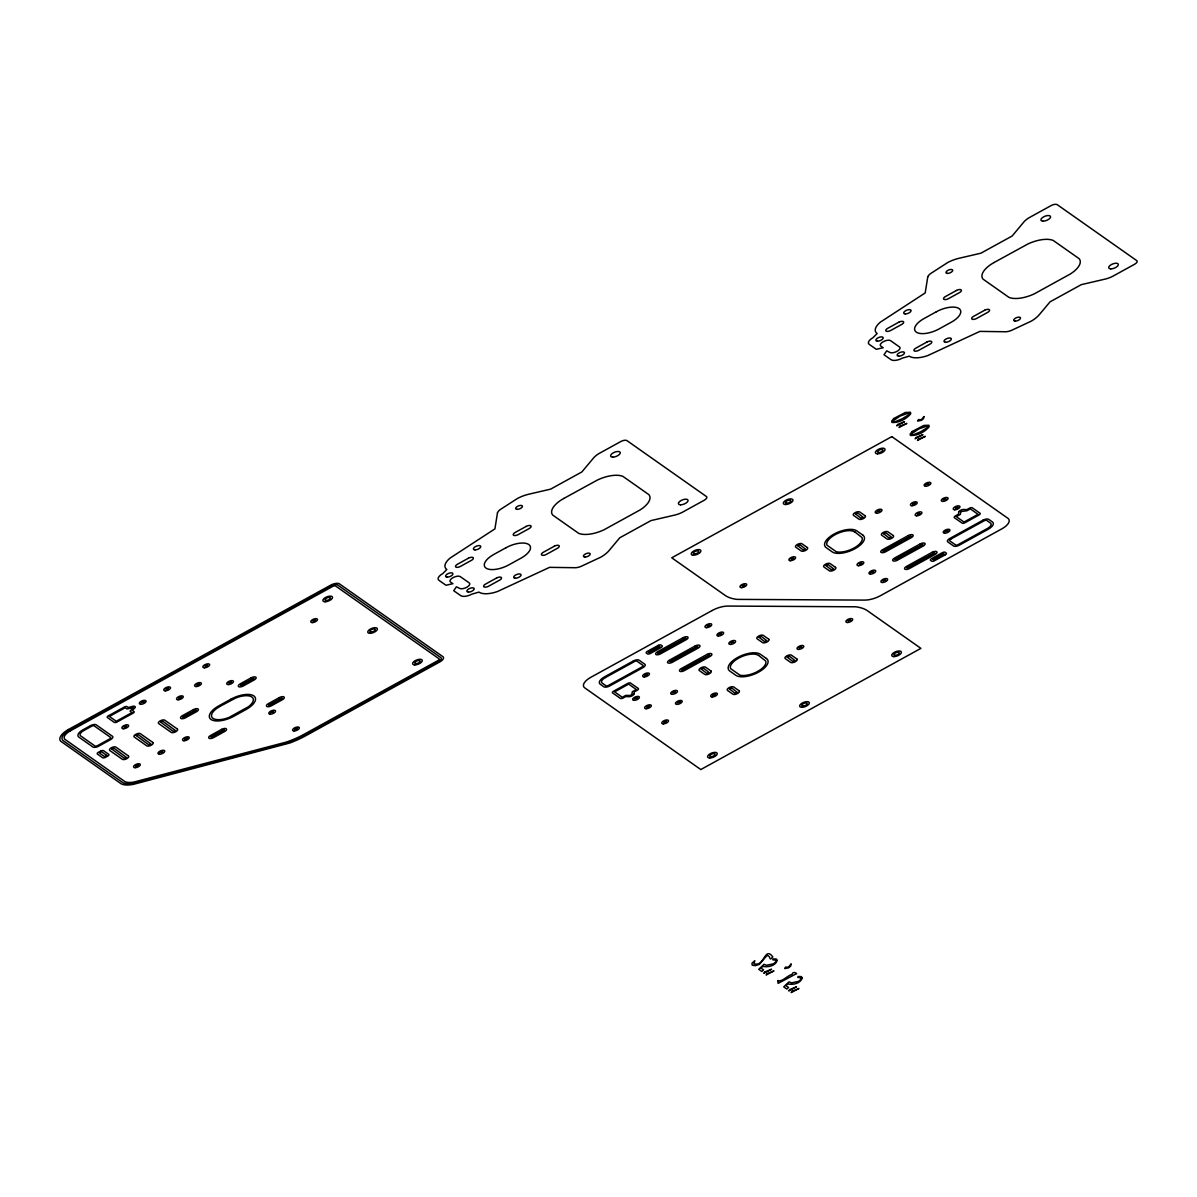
<?xml version="1.0" encoding="UTF-8"?>
<svg xmlns="http://www.w3.org/2000/svg" width="1197" height="1197" viewBox="0 0 1197 1197"><rect width="100%" height="100%" fill="white"/><g stroke="black" fill="none" stroke-linecap="round" stroke-linejoin="round"><path stroke-width="1.5" d="M648.355 652.021L659.038 646.141L660.131 646.889L649.447 652.784L648.34 652.051M777.885 980.567L778.095 983.365L795.87 973.984C798.773 974.403 792.863 970.124 792.07 974.358C787.746 975.256 781.85 982.498 777.885 980.567M892.902 421.015L893.935 422.212L902.059 418.875L908.119 415.164L909.615 412.741L900.129 416.032L892.902 421.015M911.336 433.987L912.383 435.184L920.493 431.848L926.568 428.137L928.049 425.713L918.578 429.02L911.336 433.987M497.473 512.87L494.915 528.879L450.177 558.011A19.736 8.678 -21.6 0 0 446.825 569.488L442.785 573.558A8.873 3.905 -21.6 0 0 438.925 580.291L445.987 585.258L452.9 583.687L450.506 582.011A5.761 2.529 -21.6 0 1 453.02 577.642A5.761 2.529 -21.6 0 1 460.291 576.625L469.224 582.909A5.761 2.529 -21.6 0 1 466.725 587.278A5.761 2.529 -21.6 0 1 459.453 588.296L456.401 586.814L453.723 590.705L460.785 595.672A8.873 3.905 -21.6 0 0 471.977 594.101L478.98 592.111A19.736 8.678 -21.6 0 0 497.623 591.453L549.588 567.348L575.428 567.722A8.484 3.726 -21.6 0 0 581.742 566.076L600.984 557.069A21.726 9.561 -21.6 0 0 608.989 550.665L619.762 537.782L650.988 520.59L673.821 515.294A15.561 6.853 -21.6 0 0 682.574 512.166L704.3 500.196A4.848 2.125 -21.6 0 0 706.41 496.531L626.989 440.646A4.848 2.125 -21.6 0 0 620.869 441.498L599.158 453.468A15.561 6.853 -21.6 0 0 593.114 458.496L581.862 471.947L550.62 489.139L528.79 494.211A21.726 9.561 -21.6 0 0 517.583 498.386L500.87 509.159A8.484 3.726 -21.6 0 0 497.473 512.87M927.765 276.911L925.206 292.921L880.438 322.098A19.736 8.678 -21.6 0 0 877.117 333.529L873.077 337.614A8.873 3.905 -21.6 0 0 869.217 344.347L876.279 349.3L883.191 347.743L880.797 346.068A5.761 2.529 -21.6 0 1 883.311 341.699A5.761 2.529 -21.6 0 1 890.583 340.681L899.516 346.965A5.761 2.529 -21.6 0 1 897.017 351.334A5.761 2.529 -21.6 0 1 889.745 352.352L886.693 350.856L884.014 354.761L891.077 359.713A8.873 3.905 -21.6 0 0 902.269 358.157L909.271 356.167A19.736 8.678 -21.6 0 0 927.914 355.509L979.879 331.389L1005.719 331.764A8.484 3.726 -21.6 0 0 1012.049 330.118L1031.29 321.125A21.726 9.561 -21.6 0 0 1039.28 314.706L1050.053 301.839L1081.295 284.647L1104.113 279.335A15.561 6.853 -21.6 0 0 1112.866 276.223L1134.591 264.253A4.848 2.125 -21.6 0 0 1136.701 260.587L1057.28 204.702A4.848 2.125 -21.6 0 0 1051.161 205.555L1029.45 217.525A15.561 6.853 -21.6 0 0 1023.405 222.537L1012.153 236.004L980.912 253.195L959.081 258.268A21.726 9.561 -21.6 0 0 947.874 262.427L931.161 273.215A8.484 3.726 -21.6 0 0 927.765 276.911M791.037 964.079L790.648 966.114L788.599 967.819L784.753 968.568L785.501 967.131L788.464 967.236L791.037 964.079M923.934 416.571L923.56 418.591L921.51 420.297L917.665 421.045L918.398 419.608L921.376 419.713L923.934 416.571M777.182 960.458C775.402 966.054 767.905 967.49 762.803 966.353L760.978 968.059L763.581 969.899L761.861 971.485L758.748 969.301L764 964.318L766.589 965.276L773.651 963.765L775.91 961.819L775.761 960.248L772.753 959.785L773.157 958.917L776.389 959.006L777.182 960.458M802.17 978.039C800.374 983.635 792.893 985.071 787.791 983.934L785.965 985.655L788.569 987.48L786.848 989.066L783.736 986.882L788.988 981.899L791.576 982.857L798.638 981.345L800.898 979.4L800.748 977.829L797.726 977.365L798.145 976.498L801.377 976.587L802.17 978.039M111.695 748.963L124.174 758.18L126.508 757.447L114.029 748.245L111.695 748.963M124.099 726.908L126.448 726.265L124.099 726.908M133.121 707.816L130.099 711.183L132.014 712.574L116.244 721.267L109.376 716.464L125.161 707.756L126.867 708.908L133.121 707.816M141.545 702.459L143.894 701.816L141.545 702.459M136.144 735.512L148.637 744.714L150.957 743.995L138.478 734.778L136.144 735.512M135.77 765.871L138.119 765.212L135.77 765.871M165.994 688.993L168.343 688.35L165.994 688.993M160.593 722.045L173.086 731.262L175.405 730.529L162.927 721.312L160.593 722.045M178.742 697.956L181.091 697.312L178.742 697.956M160.218 752.404L162.583 751.761L160.218 752.404M182.752 716.883L184.652 717.048L196.218 710.15L182.752 716.883M196.832 684.714L199.211 684.22L196.832 684.714M205.091 665.981L207.44 665.323L205.091 665.981M184.727 738.908L187.091 738.265L184.727 738.908M228.911 682.739L231.275 682.095L228.911 682.739M210.896 736.694L212.797 736.858L224.363 729.961L210.896 736.694M240.507 685.088L242.407 685.253L253.973 678.355L240.507 685.088M268.652 704.898L270.552 705.048L282.118 698.165L268.652 704.898M271.001 712.35L273.35 711.706L271.001 712.35M312.971 620.779L315.35 620.27L312.971 620.779M294.821 729.123L297.185 728.479L294.821 729.123M631.896 694.425L630.28 695.457L625.702 695.397L622.305 697.267L614.57 691.866L628.634 684.115L636.325 689.532L632.315 691.761L631.896 694.425M634.066 693.826L633.886 694.305A3.606 1.586 -21.6 0 1 629.562 696.684L625.702 696.579L623.038 698.06A2.409 1.062 -21.6 0 1 620.42 698.42L612.52 692.868A2.409 1.062 -21.6 0 1 613.433 691.297L627.587 683.487A2.409 1.062 -21.6 0 1 630.295 682.918L638.255 688.425A2.409 1.062 -21.6 0 1 637.223 690.25L634.201 691.911L634.066 693.826M634.889 698.524L637.238 697.881L634.889 698.524M644.899 675.108L647.263 674.465L644.899 675.108M657.856 652.978L659.682 653.128L685.881 638.196L657.856 652.978M646.799 706.918L649.148 706.26L646.799 706.918M669.766 661.357L671.592 661.507L697.791 646.575L669.766 661.357M672.938 692.509L675.303 691.866L672.938 692.509M681.692 669.736L683.517 669.901L709.716 654.954L681.692 669.736M663.991 722.075L666.34 721.417L663.991 722.075M677.682 702.579L680.031 701.921L677.682 702.579M707.203 625.822L709.582 625.328L707.203 625.822M701.277 669.078L706.619 673.268L709.043 672.505L703.701 668.3L701.277 669.078M719.128 634.215L721.477 633.557L719.128 634.215M742.2 585.812L744.549 585.168L742.2 585.812M731.068 642.609L733.417 641.966L731.068 642.609M712.888 695.143L715.237 694.499L712.888 695.143M729.422 688.874L734.763 693.078L737.187 692.315L731.846 688.11L729.422 688.874M759.033 637.268L764.374 641.472L766.798 640.709L761.457 636.505L759.033 637.268M791.097 558.894L793.446 558.236L791.097 558.894M797.696 545.652L803.037 549.857L805.461 549.094L800.12 544.889L797.696 545.652M787.177 657.078L792.519 661.283L794.943 660.52L789.601 656.315L787.177 657.078M825.84 565.463L831.182 569.667L833.606 568.889L828.264 564.7L825.84 565.463M799.237 647.607L801.586 646.949L799.237 647.607M855.451 513.857L860.793 518.062L863.217 517.299L857.875 513.094L855.451 513.857M877.446 511.343L879.825 510.85L877.446 511.343M859.266 563.877L861.616 563.233L859.266 563.877M848.134 620.674L850.498 620.031L848.134 620.674M883.595 533.667L888.937 537.857L891.361 537.094L886.019 532.889L883.595 533.667M871.207 572.286L873.556 571.642L871.207 572.286M882.967 550.889L884.792 551.039L910.992 536.106L882.967 550.889M883.117 580.665L885.481 580.021L883.117 580.665M912.653 503.922L915.002 503.279L912.653 503.922M894.892 559.268L896.718 559.418L922.917 544.485L894.892 559.268M926.343 484.426L928.707 483.768L926.343 484.426M917.381 513.977L919.76 513.483L917.381 513.977M906.802 567.647L908.628 567.797L934.827 552.864L906.802 567.647M943.535 499.583L945.899 499.089L943.535 499.583M945.421 531.378L947.785 530.735L945.421 531.378M955.445 507.962L957.795 507.319L955.445 507.962M958.752 511.852L958.438 514.246L955.43 515.922A2.409 1.062 -21.6 0 0 954.383 517.732L962.343 523.254A2.409 1.062 -21.6 0 0 965.051 522.685L979.206 514.875A2.409 1.062 -21.6 0 0 980.119 513.304L972.218 507.752A2.409 1.062 -21.6 0 0 969.6 508.112L966.937 509.593L963.076 509.473A3.606 1.586 -21.6 0 0 958.752 511.852M960.802 511.568L960.323 514.411L956.313 516.64L964.004 522.042L978.054 514.321L970.378 508.89L966.937 510.76L960.802 511.568M767.082 955.326L759.407 964.363L755.412 965.665L752.27 965.186L751.911 963.316L754.813 960.682L753.93 963.854L756.235 964.094C764.539 964.543 765.137 946.528 772.813 956.882C768.534 961.969 771.526 956.313 767.082 955.326M133.391 709.208L132.493 710.434L133.959 711.467A2.409 1.062 -21.6 0 1 132.912 713.292L116.693 722.18A2.409 1.062 -21.6 0 1 114.224 722.33L107.326 717.467A2.409 1.062 -21.6 0 1 108.224 715.896L124.428 706.978A2.409 1.062 -21.6 0 1 127.032 706.619L128.348 707.532L133.017 706.23A3.606 1.586 -21.6 0 1 135.126 707.711L133.391 709.208M893.755 418.531L891.675 421.179L892.019 422.481C898.977 422.87 906.383 419.115 910.752 413.728L910.423 412.262L905.351 412.471L893.755 418.531M912.204 431.519L910.109 434.152L910.453 435.454C917.426 435.843 924.817 432.102 929.186 426.701L928.857 425.249L923.785 425.444L912.204 431.519M899.994 426.162L899.052 427.494L906.877 423.379L899.994 426.162M918.428 439.134L917.501 440.466L925.311 436.351L918.428 439.134M767.082 973.685L766.155 975.016L773.965 970.902L767.082 973.685M792.07 991.266L791.142 992.597L798.953 988.483L792.07 991.266M897.675 424.501L896.703 425.833L904.498 421.703L897.675 424.501M916.109 437.489L915.136 438.805L922.947 434.691L916.109 437.489M764.763 972.024L763.791 973.356L771.586 969.226L764.763 972.024M789.751 989.605L788.778 990.936L796.574 986.807L789.751 989.605M106.772 755.427L104.588 756.639L99.351 752.973L101.565 751.761L106.772 755.427M219.934 706.41L216.597 708.549A15.711 6.913 -21.6 0 0 212.991 718.395A15.711 6.913 -21.6 0 0 229.136 717.362L248.258 706.843A15.711 6.913 -21.6 0 0 251.864 696.998A15.711 6.913 -21.6 0 0 235.719 698.016L219.934 706.41M932.672 559.164L933.6 560.031L944.283 554.136L943.236 553.388L932.672 559.164M68.364 729.557L66.688 730.559A16.219 7.137 -21.6 0 0 60.613 741.138L121.211 783.84A19.601 8.633 -21.6 0 0 133.765 784.259L289.749 743.008A54.239 23.865 -21.6 0 0 306.028 735.601L440.511 661.522A7.137 3.142 -21.6 0 0 443.189 656.869L339.17 583.672A7.137 3.142 -21.6 0 0 331.404 584.764L68.364 729.557M70.384 730.828L69.067 731.591A11.641 5.117 -21.6 0 0 64.713 739.192L124.922 781.596A15.022 6.613 -21.6 0 0 134.543 781.91L286.248 742.11A49.481 21.77 -21.6 0 0 304.203 734.225L438.132 660.49A2.559 1.122 -21.6 0 0 439.075 658.814L335.564 585.976A2.559 1.122 -21.6 0 0 332.781 586.365L70.384 730.828M83.97 730.439L83.117 730.933A7.287 3.202 -21.6 0 0 80.394 735.691L94.997 746.015A2.229 0.973 -21.6 0 0 97.421 745.686L109.765 738.878A2.229 0.973 -21.6 0 0 110.603 737.427L94.144 725.846A2.229 0.973 -21.6 0 0 91.72 726.175L83.97 730.439M563.802 498.461L561.528 499.792A23.446 10.309 -21.6 0 0 552.745 515.099L578.63 533.308A23.446 10.309 -21.6 0 0 604.096 529.747L640.081 509.937A23.446 10.309 -21.6 0 0 648.864 494.63L622.979 476.421A23.446 10.309 -21.6 0 0 597.512 479.982L563.802 498.461M994.094 262.502L991.819 263.849A23.446 10.309 -21.6 0 0 983.051 279.14L1008.921 297.35A23.446 10.309 -21.6 0 0 1034.388 293.804L1070.372 273.978A23.446 10.309 -21.6 0 0 1079.155 258.687L1053.27 240.477A23.446 10.309 -21.6 0 0 1027.804 244.038L994.094 262.502M605.383 677.562L604.545 678.071A7.287 3.202 -21.6 0 0 601.822 682.829L605.981 685.791A2.229 0.973 -21.6 0 0 608.39 685.462L642.176 666.864A2.229 0.973 -21.6 0 0 643.013 665.412L636.984 661.178A2.229 0.973 -21.6 0 0 634.575 661.507L605.383 677.562M950.762 539.129L950.463 539.308A2.229 0.973 -21.6 0 0 949.625 540.76L955.655 544.994A2.229 0.973 -21.6 0 0 958.064 544.665L988.094 528.101A7.287 3.202 -21.6 0 0 990.817 523.343L986.657 520.366A2.229 0.973 -21.6 0 0 984.248 520.71L950.762 539.129M331.539 585.842L69.366 730.185A13.93 6.12 -21.6 0 0 63.306 740.748L122.393 782.329A17.312 7.616 -21.6 0 0 135.53 782.763L286.248 743.172A51.935 22.848 -21.6 0 0 305.115 734.913L438.805 661.313A4.848 2.125 -21.6 0 0 440.9 657.647L337.659 584.989A4.848 2.125 -21.6 0 0 331.539 585.842M90.523 725.651L82.952 729.811A9.576 4.219 -21.6 0 0 78.793 737.068L92.917 747.018A4.519 1.99 -21.6 0 0 98.618 746.21L110.483 739.686A4.519 1.99 -21.6 0 0 112.443 736.26L96.224 724.843A4.519 1.99 -21.6 0 0 90.523 725.651M100.787 750.983L98.199 752.404A2.409 1.062 -21.6 0 0 97.301 753.975L102.718 757.791A2.409 1.062 -21.6 0 0 105.336 757.417L107.67 756.145A2.409 1.062 -21.6 0 0 108.703 754.319L103.406 750.609A2.409 1.062 -21.6 0 0 100.787 750.983M193.45 709.597L182.453 715.656A3.666 1.616 -21.6 0 0 180.852 718.424A3.666 1.616 -21.6 0 0 185.475 717.781L196.473 711.721A3.666 1.616 -21.6 0 0 198.074 708.953A3.666 1.616 -21.6 0 0 193.45 709.597M251.205 677.801L240.208 683.861A3.666 1.616 -21.6 0 0 238.607 686.629A3.666 1.616 -21.6 0 0 243.23 685.986L254.228 679.926A3.666 1.616 -21.6 0 0 255.829 677.158A3.666 1.616 -21.6 0 0 251.205 677.801M468.416 558.221L457.419 564.281A3.666 1.616 -21.6 0 0 455.818 567.049A3.666 1.616 -21.6 0 0 460.441 566.405L471.438 560.346A3.666 1.616 -21.6 0 0 473.039 557.578A3.666 1.616 -21.6 0 0 468.416 558.221M526.171 526.426L515.174 532.47A3.666 1.616 -21.6 0 0 513.573 535.254A3.666 1.616 -21.6 0 0 518.196 534.61L529.194 528.55A3.666 1.616 -21.6 0 0 530.795 525.767A3.666 1.616 -21.6 0 0 526.171 526.426M898.708 322.262L887.71 328.322A3.666 1.616 -21.6 0 0 886.109 331.105A3.666 1.616 -21.6 0 0 890.733 330.462L901.73 324.402A3.666 1.616 -21.6 0 0 903.331 321.619A3.666 1.616 -21.6 0 0 898.708 322.262M956.463 290.467L945.465 296.527A3.666 1.616 -21.6 0 0 943.864 299.295A3.666 1.616 -21.6 0 0 948.488 298.651L959.485 292.592A3.666 1.616 -21.6 0 0 961.086 289.824A3.666 1.616 -21.6 0 0 956.463 290.467M231.096 699.093L218.871 705.811A18.015 7.93 -21.6 0 0 211.031 719.472A18.015 7.93 -21.6 0 0 233.759 716.3L245.984 709.567A18.015 7.93 -21.6 0 0 253.824 695.906A18.015 7.93 -21.6 0 0 231.096 699.093M506.062 547.702L493.837 554.435A18.015 7.93 -21.6 0 0 485.997 568.096A18.015 7.93 -21.6 0 0 508.725 564.924L520.949 558.191A18.015 7.93 -21.6 0 0 528.79 544.53A18.015 7.93 -21.6 0 0 506.062 547.702M936.353 311.759L924.129 318.492A18.015 7.93 -21.6 0 0 916.289 332.138A18.015 7.93 -21.6 0 0 939.017 328.966L951.241 322.232A18.015 7.93 -21.6 0 0 959.081 308.587A18.015 7.93 -21.6 0 0 936.353 311.759M221.595 729.407L210.597 735.452A3.666 1.616 -21.6 0 0 208.996 738.235A3.666 1.616 -21.6 0 0 213.62 737.591L224.617 731.532A3.666 1.616 -21.6 0 0 226.218 728.749A3.666 1.616 -21.6 0 0 221.595 729.407M279.35 697.597L268.352 703.656A3.666 1.616 -21.6 0 0 266.751 706.439A3.666 1.616 -21.6 0 0 271.375 705.796L282.372 699.736A3.666 1.616 -21.6 0 0 283.973 696.953A3.666 1.616 -21.6 0 0 279.35 697.597M496.56 578.016L485.563 584.076A3.666 1.616 -21.6 0 0 483.962 586.859A3.666 1.616 -21.6 0 0 488.585 586.216L499.583 580.156A3.666 1.616 -21.6 0 0 501.184 577.373A3.666 1.616 -21.6 0 0 496.56 578.016M554.316 546.221L543.318 552.281A3.666 1.616 -21.6 0 0 541.717 555.049A3.666 1.616 -21.6 0 0 546.341 554.406L557.338 548.346A3.666 1.616 -21.6 0 0 558.939 545.578A3.666 1.616 -21.6 0 0 554.316 546.221M926.852 342.073L915.855 348.132A3.666 1.616 -21.6 0 0 914.254 350.901A3.666 1.616 -21.6 0 0 918.877 350.257L929.874 344.197A3.666 1.616 -21.6 0 0 931.475 341.429A3.666 1.616 -21.6 0 0 926.852 342.073M984.607 310.277L973.61 316.337A3.666 1.616 -21.6 0 0 972.009 319.105A3.666 1.616 -21.6 0 0 976.632 318.462L987.63 312.402A3.666 1.616 -21.6 0 0 989.231 309.634A3.666 1.616 -21.6 0 0 984.607 310.277M891.84 436.621L671.741 557.802L725.187 595.418A51.935 22.848 -21.6 0 0 737.053 599.383L864.653 600.101A17.312 7.616 -21.6 0 0 880.603 595.612L1001.844 528.85A13.93 6.12 -21.6 0 0 1007.904 518.301L891.84 436.621M712.035 610.56L590.794 677.322A13.93 6.12 -21.6 0 0 584.735 687.871L700.814 769.551L920.897 648.37L867.451 610.754A51.935 22.848 -21.6 0 0 855.586 606.789L727.985 606.071A17.312 7.616 -21.6 0 0 712.035 610.56M658.32 645.348L647.188 651.467A2.409 1.062 -21.6 0 0 646.29 653.038L647.562 653.936A2.409 1.062 -21.6 0 0 650.166 653.562L661.028 647.592A2.409 1.062 -21.6 0 0 662.076 645.767L660.924 644.988A2.409 1.062 -21.6 0 0 658.32 645.348M633.363 660.968L604.38 676.933A9.576 4.219 -21.6 0 0 600.206 684.205L603.901 686.794A4.519 1.99 -21.6 0 0 609.602 686.001L642.879 667.672A4.519 1.99 -21.6 0 0 644.854 664.245L639.078 660.175A4.519 1.99 -21.6 0 0 633.363 660.968M683.188 637.627L657.527 651.767A3.606 1.586 -21.6 0 0 655.956 654.505A3.606 1.586 -21.6 0 0 660.505 653.861L686.18 639.722A3.606 1.586 -21.6 0 0 687.736 636.999A3.606 1.586 -21.6 0 0 683.188 637.627M695.113 646.021L669.437 660.145A3.606 1.586 -21.6 0 0 667.866 662.884A3.606 1.586 -21.6 0 0 672.415 662.24L698.09 648.116A3.606 1.586 -21.6 0 0 699.661 645.378A3.606 1.586 -21.6 0 0 695.113 646.021M908.314 535.538L882.638 549.677A3.606 1.586 -21.6 0 0 881.067 552.401A3.606 1.586 -21.6 0 0 885.615 551.772L911.291 537.633A3.606 1.586 -21.6 0 0 912.847 534.909A3.606 1.586 -21.6 0 0 908.314 535.538M707.023 654.4L681.347 668.539A3.606 1.586 -21.6 0 0 679.791 671.263A3.606 1.586 -21.6 0 0 684.325 670.634L710.001 656.495A3.606 1.586 -21.6 0 0 711.572 653.771A3.606 1.586 -21.6 0 0 707.023 654.4M920.224 543.917L894.548 558.056A3.606 1.586 -21.6 0 0 892.992 560.795A3.606 1.586 -21.6 0 0 897.526 560.151L923.201 546.027A3.606 1.586 -21.6 0 0 924.772 543.288A3.606 1.586 -21.6 0 0 920.224 543.917M983.036 520.171L949.76 538.5A4.519 1.99 -21.6 0 0 947.785 541.927L953.575 545.997A4.519 1.99 -21.6 0 0 959.276 545.189L988.258 529.239A9.576 4.219 -21.6 0 0 992.433 521.967L988.737 519.378A4.519 1.99 -21.6 0 0 983.036 520.171M932.134 552.311L906.473 566.435A3.606 1.586 -21.6 0 0 904.902 569.173A3.606 1.586 -21.6 0 0 909.451 568.53L935.111 554.406A3.606 1.586 -21.6 0 0 936.682 551.667A3.606 1.586 -21.6 0 0 932.134 552.311M945.45 554.69L934.318 560.824A2.409 1.062 -21.6 0 1 931.715 561.184L930.563 560.391A2.409 1.062 -21.6 0 1 931.61 558.58L942.473 552.61A2.409 1.062 -21.6 0 1 945.091 552.236L946.348 553.134A2.409 1.062 -21.6 0 1 945.45 554.69M854.942 531.977L852.728 531.019A15.711 6.913 -21.6 0 0 835.042 534.715A15.711 6.913 -21.6 0 0 826.977 545.189L836.299 551.742A15.711 6.913 -21.6 0 0 853.985 548.046A15.711 6.913 -21.6 0 0 862.035 537.573L854.942 531.977M758.554 655.387L756.339 654.43A15.711 6.913 -21.6 0 0 738.654 658.126A15.711 6.913 -21.6 0 0 730.604 668.599L739.911 675.153A15.711 6.913 -21.6 0 0 757.596 671.457A15.711 6.913 -21.6 0 0 765.661 660.983L758.554 655.387M865.117 515.757L859.76 511.987A3.666 1.616 -21.6 0 0 855.137 512.63A3.666 1.616 -21.6 0 0 853.551 515.398L858.907 519.169A3.666 1.616 -21.6 0 0 863.531 518.525A3.666 1.616 -21.6 0 0 865.117 515.757M893.261 535.553L887.905 531.782A3.666 1.616 -21.6 0 0 883.281 532.426A3.666 1.616 -21.6 0 0 881.695 535.209L887.052 538.979A3.666 1.616 -21.6 0 0 891.675 538.336A3.666 1.616 -21.6 0 0 893.261 535.553M862.768 535.059L856.813 530.87A18.015 7.93 -21.6 0 0 834.085 534.042A18.015 7.93 -21.6 0 0 826.259 547.702L832.214 551.892A18.015 7.93 -21.6 0 0 854.942 548.72A18.015 7.93 -21.6 0 0 862.768 535.059M807.362 547.553L802.005 543.782A3.666 1.616 -21.6 0 0 797.382 544.426A3.666 1.616 -21.6 0 0 795.796 547.194L801.152 550.964A3.666 1.616 -21.6 0 0 805.776 550.321A3.666 1.616 -21.6 0 0 807.362 547.553M835.506 567.348L830.149 563.578A3.666 1.616 -21.6 0 0 825.526 564.221A3.666 1.616 -21.6 0 0 823.94 567.004L829.297 570.774A3.666 1.616 -21.6 0 0 833.92 570.131A3.666 1.616 -21.6 0 0 835.506 567.348M768.698 639.168L763.342 635.398A3.666 1.616 -21.6 0 0 758.718 636.041A3.666 1.616 -21.6 0 0 757.132 638.809L762.489 642.58A3.666 1.616 -21.6 0 0 767.112 641.936A3.666 1.616 -21.6 0 0 768.698 639.168M796.843 658.978L791.486 655.193A3.666 1.616 -21.6 0 0 786.863 655.836A3.666 1.616 -21.6 0 0 785.277 658.619L790.633 662.39A3.666 1.616 -21.6 0 0 795.257 661.746A3.666 1.616 -21.6 0 0 796.843 658.978M766.394 658.47L760.424 654.28A18.015 7.93 -21.6 0 0 737.696 657.452A18.015 7.93 -21.6 0 0 729.871 671.113L735.826 675.303A18.015 7.93 -21.6 0 0 758.554 672.13A18.015 7.93 -21.6 0 0 766.394 658.47M710.943 670.963L705.587 667.193A3.666 1.616 -21.6 0 0 700.963 667.836A3.666 1.616 -21.6 0 0 699.377 670.619L704.734 674.39A3.666 1.616 -21.6 0 0 709.357 673.746A3.666 1.616 -21.6 0 0 710.943 670.963M739.088 690.774L733.731 687.003A3.666 1.616 -21.6 0 0 729.108 687.647A3.666 1.616 -21.6 0 0 727.522 690.415L732.878 694.185A3.666 1.616 -21.6 0 0 737.502 693.542A3.666 1.616 -21.6 0 0 739.088 690.774M177.321 729.003L164.797 720.205A3.606 1.586 -21.6 0 0 160.263 720.833A3.606 1.586 -21.6 0 0 158.692 723.572L171.201 732.369A3.606 1.586 -21.6 0 0 175.75 731.741A3.606 1.586 -21.6 0 0 177.321 729.003M152.857 742.469L140.348 733.671A3.606 1.586 -21.6 0 0 135.815 734.3A3.606 1.586 -21.6 0 0 134.244 737.023L146.752 745.836A3.606 1.586 -21.6 0 0 151.301 745.192A3.606 1.586 -21.6 0 0 152.857 742.469M128.408 755.935L115.9 747.123A3.606 1.586 -21.6 0 0 111.366 747.766A3.606 1.586 -21.6 0 0 109.795 750.489L122.303 759.287A3.606 1.586 -21.6 0 0 126.852 758.659A3.606 1.586 -21.6 0 0 128.408 755.935M680.524 504.82A5.147 2.259 -21.6 0 0 688.066 500.66A5.147 2.259 -21.6 0 0 681.108 500.496A5.147 2.259 -21.6 0 0 680.524 504.82M475.014 549.887A3.905 1.721 -21.6 0 0 480.76 546.73A3.905 1.721 -21.6 0 0 475.463 546.595A3.905 1.721 -21.6 0 0 475.014 549.887M584.914 557.054A3.606 1.586 -21.6 0 0 590.196 554.136A3.606 1.586 -21.6 0 0 585.318 554.031A3.606 1.586 -21.6 0 0 584.914 557.054M612.729 457.119A5.147 2.259 -21.6 0 0 620.285 452.96A5.147 2.259 -21.6 0 0 613.328 452.795A5.147 2.259 -21.6 0 0 612.729 457.119M517.134 509.368A3.606 1.586 -21.6 0 0 522.431 506.451A3.606 1.586 -21.6 0 0 517.553 506.331A3.606 1.586 -21.6 0 0 517.134 509.368M515.294 578.241A3.905 1.721 -21.6 0 0 521.054 575.069A3.905 1.721 -21.6 0 0 515.742 574.949A3.905 1.721 -21.6 0 0 515.294 578.241M447.169 577.134A3.905 1.721 -21.6 0 0 452.915 573.962A3.905 1.721 -21.6 0 0 447.618 573.842A3.905 1.721 -21.6 0 0 447.169 577.134M468.446 592.096A3.905 1.721 -21.6 0 0 474.192 588.939A3.905 1.721 -21.6 0 0 468.895 588.819A3.905 1.721 -21.6 0 0 468.446 592.096M676.933 704.39A3.606 1.586 -21.6 0 0 682.215 701.472A3.606 1.586 -21.6 0 0 677.337 701.367A3.606 1.586 -21.6 0 0 676.933 704.39M895.072 655.343A2.828 1.242 -21.6 0 0 899.231 653.053A2.828 1.242 -21.6 0 0 895.401 652.963A2.828 1.242 -21.6 0 0 895.072 655.343M802.992 706.035A2.828 1.242 -21.6 0 0 807.167 703.746A2.828 1.242 -21.6 0 0 803.322 703.656A2.828 1.242 -21.6 0 0 802.992 706.035M847.386 622.5A3.606 1.586 -21.6 0 0 852.683 619.582A3.606 1.586 -21.6 0 0 847.805 619.462A3.606 1.586 -21.6 0 0 847.386 622.5M709.701 758A5.147 2.259 -21.6 0 0 717.257 753.841A5.147 2.259 -21.6 0 0 710.285 753.676A5.147 2.259 -21.6 0 0 709.701 758M710.913 756.728A2.828 1.242 -21.6 0 0 715.088 754.439A2.828 1.242 -21.6 0 0 711.242 754.349A2.828 1.242 -21.6 0 0 710.913 756.728M718.38 636.026A3.606 1.586 -21.6 0 0 723.676 633.108A3.606 1.586 -21.6 0 0 718.784 633.004A3.606 1.586 -21.6 0 0 718.38 636.026M730.32 644.435A3.606 1.586 -21.6 0 0 735.616 641.517A3.606 1.586 -21.6 0 0 730.739 641.397A3.606 1.586 -21.6 0 0 730.32 644.435M712.14 696.968A3.606 1.586 -21.6 0 0 717.422 694.051A3.606 1.586 -21.6 0 0 712.544 693.946A3.606 1.586 -21.6 0 0 712.14 696.968M893.86 656.614A5.147 2.259 -21.6 0 0 901.416 652.455A5.147 2.259 -21.6 0 0 894.443 652.29A5.147 2.259 -21.6 0 0 893.86 656.614M801.781 707.307A5.147 2.259 -21.6 0 0 809.337 703.148A5.147 2.259 -21.6 0 0 802.364 702.983A5.147 2.259 -21.6 0 0 801.781 707.307M644.166 676.933A3.606 1.586 -21.6 0 0 649.447 674.016A3.606 1.586 -21.6 0 0 644.57 673.896A3.606 1.586 -21.6 0 0 644.166 676.933M672.205 694.335A3.606 1.586 -21.6 0 0 677.487 691.417A3.606 1.586 -21.6 0 0 672.609 691.297A3.606 1.586 -21.6 0 0 672.205 694.335M646.051 708.729A3.606 1.586 -21.6 0 0 651.348 705.811A3.606 1.586 -21.6 0 0 646.47 705.706A3.606 1.586 -21.6 0 0 646.051 708.729M706.469 627.647A3.606 1.586 -21.6 0 0 711.751 624.729A3.606 1.586 -21.6 0 0 706.873 624.61A3.606 1.586 -21.6 0 0 706.469 627.647M634.141 700.35A3.606 1.586 -21.6 0 0 639.422 697.432A3.606 1.586 -21.6 0 0 634.545 697.312A3.606 1.586 -21.6 0 0 634.141 700.35M798.489 649.417A3.606 1.586 -21.6 0 0 803.786 646.5A3.606 1.586 -21.6 0 0 798.908 646.395A3.606 1.586 -21.6 0 0 798.489 649.417M663.243 723.886A3.606 1.586 -21.6 0 0 668.525 720.983A3.606 1.586 -21.6 0 0 663.647 720.863A3.606 1.586 -21.6 0 0 663.243 723.886M786.653 503.249A2.828 1.242 -21.6 0 0 790.813 500.959A2.828 1.242 -21.6 0 0 786.968 500.87A2.828 1.242 -21.6 0 0 786.653 503.249M870.458 574.111A3.606 1.586 -21.6 0 0 875.755 571.193A3.606 1.586 -21.6 0 0 870.877 571.074A3.606 1.586 -21.6 0 0 870.458 574.111M741.452 587.637A3.606 1.586 -21.6 0 0 746.733 584.72A3.606 1.586 -21.6 0 0 741.856 584.6A3.606 1.586 -21.6 0 0 741.452 587.637M876.698 513.169A3.606 1.586 -21.6 0 0 881.994 510.251A3.606 1.586 -21.6 0 0 877.117 510.131A3.606 1.586 -21.6 0 0 876.698 513.169M858.518 565.702A3.606 1.586 -21.6 0 0 863.815 562.785A3.606 1.586 -21.6 0 0 858.922 562.665A3.606 1.586 -21.6 0 0 858.518 565.702M693.362 555.213A5.147 2.259 -21.6 0 0 700.918 551.054A5.147 2.259 -21.6 0 0 693.946 550.889A5.147 2.259 -21.6 0 0 693.362 555.213M785.427 504.521A5.147 2.259 -21.6 0 0 792.983 500.361A5.147 2.259 -21.6 0 0 786.025 500.196A5.147 2.259 -21.6 0 0 785.427 504.521M877.506 453.828A5.147 2.259 -21.6 0 0 885.062 449.668A5.147 2.259 -21.6 0 0 878.089 449.503A5.147 2.259 -21.6 0 0 877.506 453.828M944.672 533.204A3.606 1.586 -21.6 0 0 949.969 530.286A3.606 1.586 -21.6 0 0 945.091 530.181A3.606 1.586 -21.6 0 0 944.672 533.204M916.633 515.802A3.606 1.586 -21.6 0 0 921.929 512.885A3.606 1.586 -21.6 0 0 917.052 512.765A3.606 1.586 -21.6 0 0 916.633 515.802M942.787 501.408A3.606 1.586 -21.6 0 0 948.084 498.491A3.606 1.586 -21.6 0 0 943.191 498.371A3.606 1.586 -21.6 0 0 942.787 501.408M882.369 582.49A3.606 1.586 -21.6 0 0 887.665 579.572A3.606 1.586 -21.6 0 0 882.788 579.453A3.606 1.586 -21.6 0 0 882.369 582.49M954.697 509.787A3.606 1.586 -21.6 0 0 959.994 506.87A3.606 1.586 -21.6 0 0 955.116 506.75A3.606 1.586 -21.6 0 0 954.697 509.787M911.905 505.733A3.606 1.586 -21.6 0 0 917.201 502.83A3.606 1.586 -21.6 0 0 912.323 502.71A3.606 1.586 -21.6 0 0 911.905 505.733M790.349 560.705A3.606 1.586 -21.6 0 0 795.631 557.802A3.606 1.586 -21.6 0 0 790.753 557.682A3.606 1.586 -21.6 0 0 790.349 560.705M925.595 486.236A3.606 1.586 -21.6 0 0 930.892 483.334A3.606 1.586 -21.6 0 0 926.014 483.214A3.606 1.586 -21.6 0 0 925.595 486.236M878.733 452.556A2.828 1.242 -21.6 0 0 882.892 450.252A2.828 1.242 -21.6 0 0 879.047 450.162A2.828 1.242 -21.6 0 0 878.733 452.556M694.574 553.942A2.828 1.242 -21.6 0 0 698.734 551.652A2.828 1.242 -21.6 0 0 694.903 551.563A2.828 1.242 -21.6 0 0 694.574 553.942M1015.206 321.11A3.606 1.586 -21.6 0 0 1020.502 318.193A3.606 1.586 -21.6 0 0 1015.61 318.073A3.606 1.586 -21.6 0 0 1015.206 321.11M1043.021 221.176A5.147 2.259 -21.6 0 0 1050.577 217.016A5.147 2.259 -21.6 0 0 1043.619 216.852A5.147 2.259 -21.6 0 0 1043.021 221.176M947.426 273.41A3.606 1.586 -21.6 0 0 952.722 270.507A3.606 1.586 -21.6 0 0 947.844 270.387A3.606 1.586 -21.6 0 0 947.426 273.41M905.306 313.943A3.905 1.721 -21.6 0 0 911.067 310.771A3.905 1.721 -21.6 0 0 905.755 310.651A3.905 1.721 -21.6 0 0 905.306 313.943M945.585 342.282A3.905 1.721 -21.6 0 0 951.346 339.125A3.905 1.721 -21.6 0 0 946.034 338.99A3.905 1.721 -21.6 0 0 945.585 342.282M877.461 341.175A3.905 1.721 -21.6 0 0 883.206 338.018A3.905 1.721 -21.6 0 0 877.91 337.883A3.905 1.721 -21.6 0 0 877.461 341.175M898.738 356.152A3.905 1.721 -21.6 0 0 904.483 352.98A3.905 1.721 -21.6 0 0 899.186 352.861A3.905 1.721 -21.6 0 0 898.738 356.152M1110.816 268.876A5.147 2.259 -21.6 0 0 1118.372 264.702A5.147 2.259 -21.6 0 0 1111.4 264.552A5.147 2.259 -21.6 0 0 1110.816 268.876M312.222 622.59A3.606 1.586 -21.6 0 0 317.519 619.672A3.606 1.586 -21.6 0 0 312.641 619.567A3.606 1.586 -21.6 0 0 312.222 622.59M177.994 699.781A3.606 1.586 -21.6 0 0 183.276 696.863A3.606 1.586 -21.6 0 0 178.398 696.759A3.606 1.586 -21.6 0 0 177.994 699.781M183.979 740.734A3.606 1.586 -21.6 0 0 189.276 737.816A3.606 1.586 -21.6 0 0 184.398 737.696A3.606 1.586 -21.6 0 0 183.979 740.734M123.351 728.734A3.606 1.586 -21.6 0 0 128.648 725.816A3.606 1.586 -21.6 0 0 123.755 725.711A3.606 1.586 -21.6 0 0 123.351 728.734M165.246 690.819A3.606 1.586 -21.6 0 0 170.543 687.901A3.606 1.586 -21.6 0 0 165.665 687.781A3.606 1.586 -21.6 0 0 165.246 690.819M140.797 704.285A3.606 1.586 -21.6 0 0 146.094 701.367A3.606 1.586 -21.6 0 0 141.216 701.247A3.606 1.586 -21.6 0 0 140.797 704.285M196.099 686.539A3.606 1.586 -21.6 0 0 201.38 683.622A3.606 1.586 -21.6 0 0 196.503 683.502A3.606 1.586 -21.6 0 0 196.099 686.539M135.022 767.681A3.606 1.586 -21.6 0 0 140.318 764.778A3.606 1.586 -21.6 0 0 135.441 764.659A3.606 1.586 -21.6 0 0 135.022 767.681M159.47 754.23A3.606 1.586 -21.6 0 0 164.767 751.312A3.606 1.586 -21.6 0 0 159.889 751.192A3.606 1.586 -21.6 0 0 159.47 754.23M369.858 633.333A5.147 2.259 -21.6 0 0 377.414 629.173A5.147 2.259 -21.6 0 0 370.457 629.009A5.147 2.259 -21.6 0 0 369.858 633.333M371.085 632.076A2.828 1.242 -21.6 0 0 375.245 629.772A2.828 1.242 -21.6 0 0 371.399 629.682A2.828 1.242 -21.6 0 0 371.085 632.076M228.163 684.564A3.606 1.586 -21.6 0 0 233.46 681.647A3.606 1.586 -21.6 0 0 228.582 681.542A3.606 1.586 -21.6 0 0 228.163 684.564M204.343 667.791A3.606 1.586 -21.6 0 0 209.64 664.889A3.606 1.586 -21.6 0 0 204.747 664.769A3.606 1.586 -21.6 0 0 204.343 667.791M270.253 714.175A3.606 1.586 -21.6 0 0 275.549 711.257A3.606 1.586 -21.6 0 0 270.672 711.153A3.606 1.586 -21.6 0 0 270.253 714.175M414.731 664.919A5.147 2.259 -21.6 0 0 422.287 660.759A5.147 2.259 -21.6 0 0 415.329 660.594A5.147 2.259 -21.6 0 0 414.731 664.919M294.088 730.948A3.606 1.586 -21.6 0 0 299.37 728.03A3.606 1.586 -21.6 0 0 294.492 727.911A3.606 1.586 -21.6 0 0 294.088 730.948M325 601.762A5.147 2.259 -21.6 0 0 332.542 597.602A5.147 2.259 -21.6 0 0 325.584 597.438A5.147 2.259 -21.6 0 0 325 601.762M415.958 663.647A2.828 1.242 -21.6 0 0 420.117 661.343A2.828 1.242 -21.6 0 0 416.272 661.253A2.828 1.242 -21.6 0 0 415.958 663.647M326.212 600.49A2.828 1.242 -21.6 0 0 330.372 598.201A2.828 1.242 -21.6 0 0 326.542 598.111A2.828 1.242 -21.6 0 0 326.212 600.49"/></g></svg>
